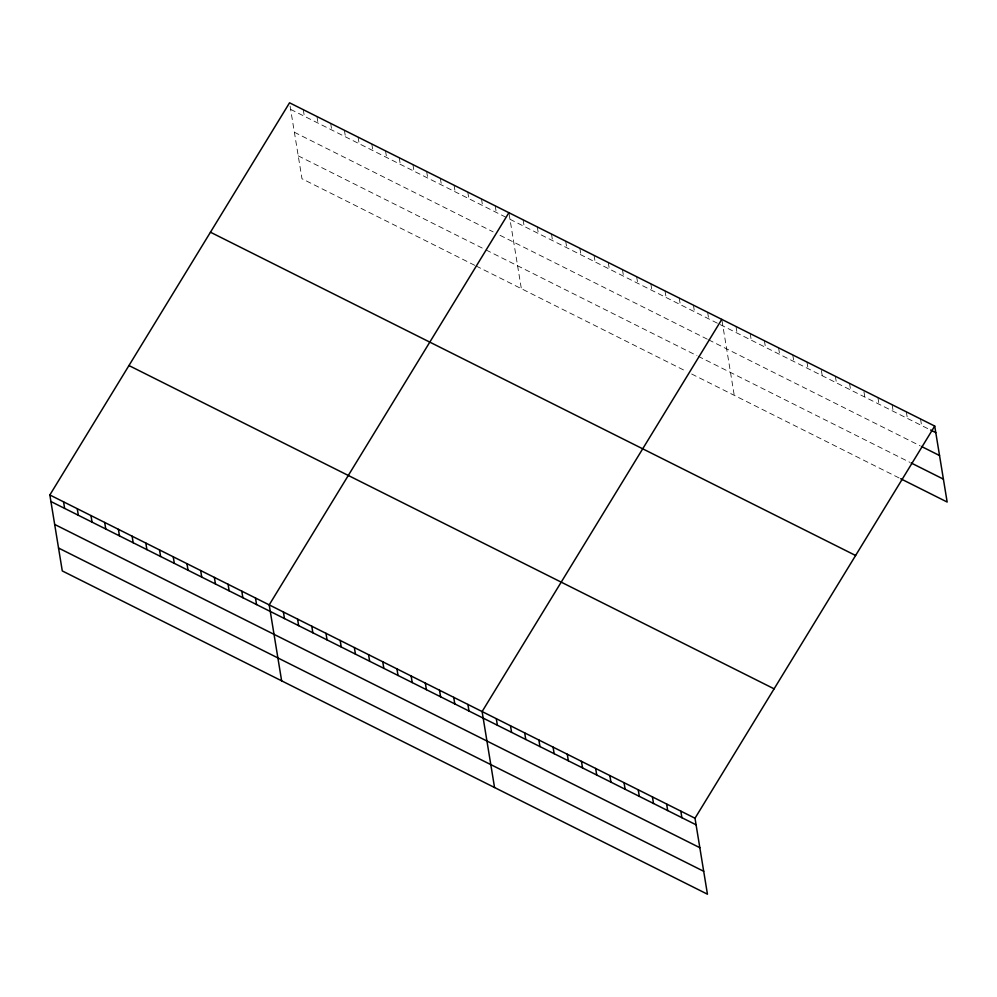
<?xml version="1.0" encoding="UTF-8"?>
<svg xmlns="http://www.w3.org/2000/svg" width="997" height="997" viewBox="0 0 997 997"><rect width="100%" height="100%" fill="white"/><g stroke="black" fill="none" stroke-linecap="round" stroke-linejoin="round"><path stroke-width="0.75" stroke-dasharray="4.99 3.74" d="M290.625 109.371L507.236 217.907M509.978 219.278L719.011 324.013M720.308 324.661L929.329 429.395M294.377 132.265L493.166 231.877M500.02 235.304L707.284 339.154M708.568 339.803L920.181 445.833M298.24 155.856L484.692 249.287M486.062 249.973L696.953 355.642M698.236 356.29L909.85 462.321M474.734 265.314L301.991 178.762L289.766 104.112M476.105 266L686.509 371.432M691.669 374.012L899.406 478.111M920.518 418.952L921.589 425.52M906.323 411.848L907.395 418.404M892.128 404.732L893.2 411.3M877.933 397.629L879.018 404.184M863.963 391.821L864.823 397.068M849.556 383.396L850.628 389.964M835.361 376.293L836.433 382.848M821.378 370.485L822.238 375.732M806.972 362.061L808.044 368.628M792.777 354.957L793.849 361.512M778.582 347.841L779.654 354.396M764.387 340.725L765.459 347.292M750.193 333.621L751.264 340.176M735.998 326.505L737.082 333.06M722.027 320.71L734.253 395.348M707.621 312.285L708.693 318.841M693.426 305.169L694.498 311.725M679.231 298.053L680.303 304.621M665.036 290.95L666.108 297.505M650.842 283.833L651.913 290.389M636.647 276.717L637.719 283.285M622.452 269.614L623.524 276.169M608.257 262.498L609.341 269.065M594.062 255.382L595.147 261.949M579.868 248.278L580.952 254.833M565.685 241.162L566.757 247.73M551.491 234.046L552.562 240.613M537.296 226.942L538.368 233.497M523.101 219.826L524.173 226.394M509.118 214.031L521.344 288.669M495.197 205.843L496.269 212.411M481.489 198.976L482.56 205.532M467.78 192.109L468.852 198.665M454.071 185.23L455.143 191.798M440.362 178.363L441.434 184.931M426.654 171.496L427.725 178.064M412.945 164.63L414.017 171.185M399.224 157.763L400.308 164.318M385.515 150.883L386.599 157.451M371.806 144.017L372.89 150.584M358.097 137.15L359.169 143.718M344.389 130.283L345.461 136.838M330.68 123.416L331.752 129.971M316.971 116.537L318.043 123.105M303.262 109.67L304.334 116.238"/><path stroke-width="1.5" d="M934.712 426.068L695.009 818.238L707.446 894.197L62.288 570.932L49.85 494.973L289.554 102.803L934.712 426.068L947.15 502.027L900.702 478.759M508.906 212.71L269.202 604.88L281.64 680.839M721.803 319.389L482.112 711.559L494.549 787.518M930.625 430.043L935.784 432.636M921.477 446.482L939.535 455.529M911.146 462.969L943.399 479.133M210.454 232.214L855.613 555.491M128.949 365.55L774.108 688.827M49.85 494.973L695.009 818.238M50.922 501.528L696.08 824.806M54.673 524.434L699.832 847.699M58.536 548.026L703.695 871.291M680.814 811.122L681.886 817.69M666.619 804.018L667.691 810.573M652.424 796.902L653.509 803.47M638.23 789.786L639.314 796.354M624.047 782.682L625.119 789.238M609.852 775.566L610.924 782.134M595.658 768.45L596.729 775.018M581.463 761.347L582.535 767.902M567.268 754.231L568.34 760.798M553.073 747.114L554.145 753.682M538.879 740.011L539.95 746.566M524.684 732.895L525.755 739.462M510.489 725.779L511.573 732.346M496.294 718.675L497.378 725.23M467.917 704.443L468.989 711.011M453.722 697.339L454.794 703.894M439.527 690.223L440.599 696.791M425.333 683.107L426.404 689.675M411.138 676.003L412.21 682.559M396.943 668.887L398.015 675.455M382.748 661.771L383.833 668.339M368.554 654.668L369.638 661.223M354.359 647.552L355.443 654.119M340.176 640.435L341.248 647.003M325.982 633.332L327.053 639.887M311.787 626.216L312.859 632.783M297.592 619.1L298.664 625.667M283.397 611.996L284.469 618.551M255.494 598.013L256.565 604.568M241.785 591.146L242.857 597.702M228.076 584.267L229.148 590.835M214.367 577.4L215.439 583.968M200.659 570.533L201.73 577.101M186.95 563.666L188.022 570.222M173.241 556.8L174.313 563.355M159.532 549.92L160.604 556.488M145.811 543.053L146.895 549.621M132.103 536.187L133.187 542.754M118.394 529.32L119.478 535.875M104.685 522.453L105.769 529.008M90.976 515.574L92.048 522.141M77.267 508.707L78.339 515.275M63.559 501.84L64.631 508.408"/></g></svg>
